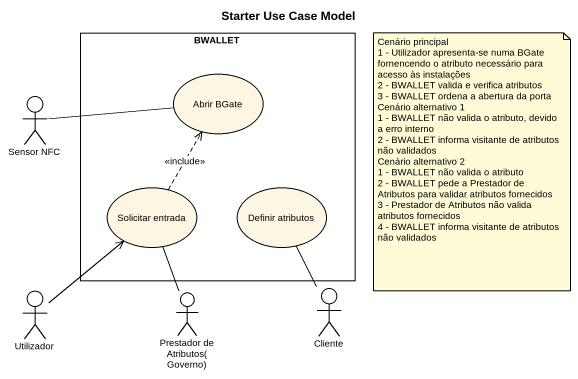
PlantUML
@startuml
title Starter Use Case Model
rectangle BWALLET {
  usecase "Abrir BGate" as Abrir_BGate
  usecase "Solicitar entrada" as Solicitar_entrada
  usecase "Definir atributos" as Definir_atributos
}
actor "Sensor NFC" as Sensor_NFC
actor Utilizador
actor "Prestador de Atributos(Governo)" as Prestador_de_Atributos
actor Cliente
Sensor_NFC -right- Abrir_BGate
Solicitar_entrada .up.> Abrir_BGate : <<include>>
Utilizador -up-> Solicitar_entrada
Prestador_de_Atributos -up- Solicitar_entrada
Cliente -up- Definir_atributos
note as N1
  Cenário principal
  1 - Utilizador apresenta-se numa BGate fornencendo o atributo necessário para acesso às instalações
  2 - BWALLET valida e verifica atributos
  3 - BWALLET ordena a abertura da porta
  Cenário alternativo 1
  1 - BWALLET não valida o atributo, devido a erro interno
  2 - BWALLET informa visitante de atributos não validados
  Cenário alternativo 2
  1 - BWALLET não valida o atributo
  2 - BWALLET pede a Prestador de Atributos para validar atributos fornecidos
  3 - Prestador de Atributos não valida atributos fornecidos
  4 - BWALLET informa visitante de atributos não validados
end note
@enduml
